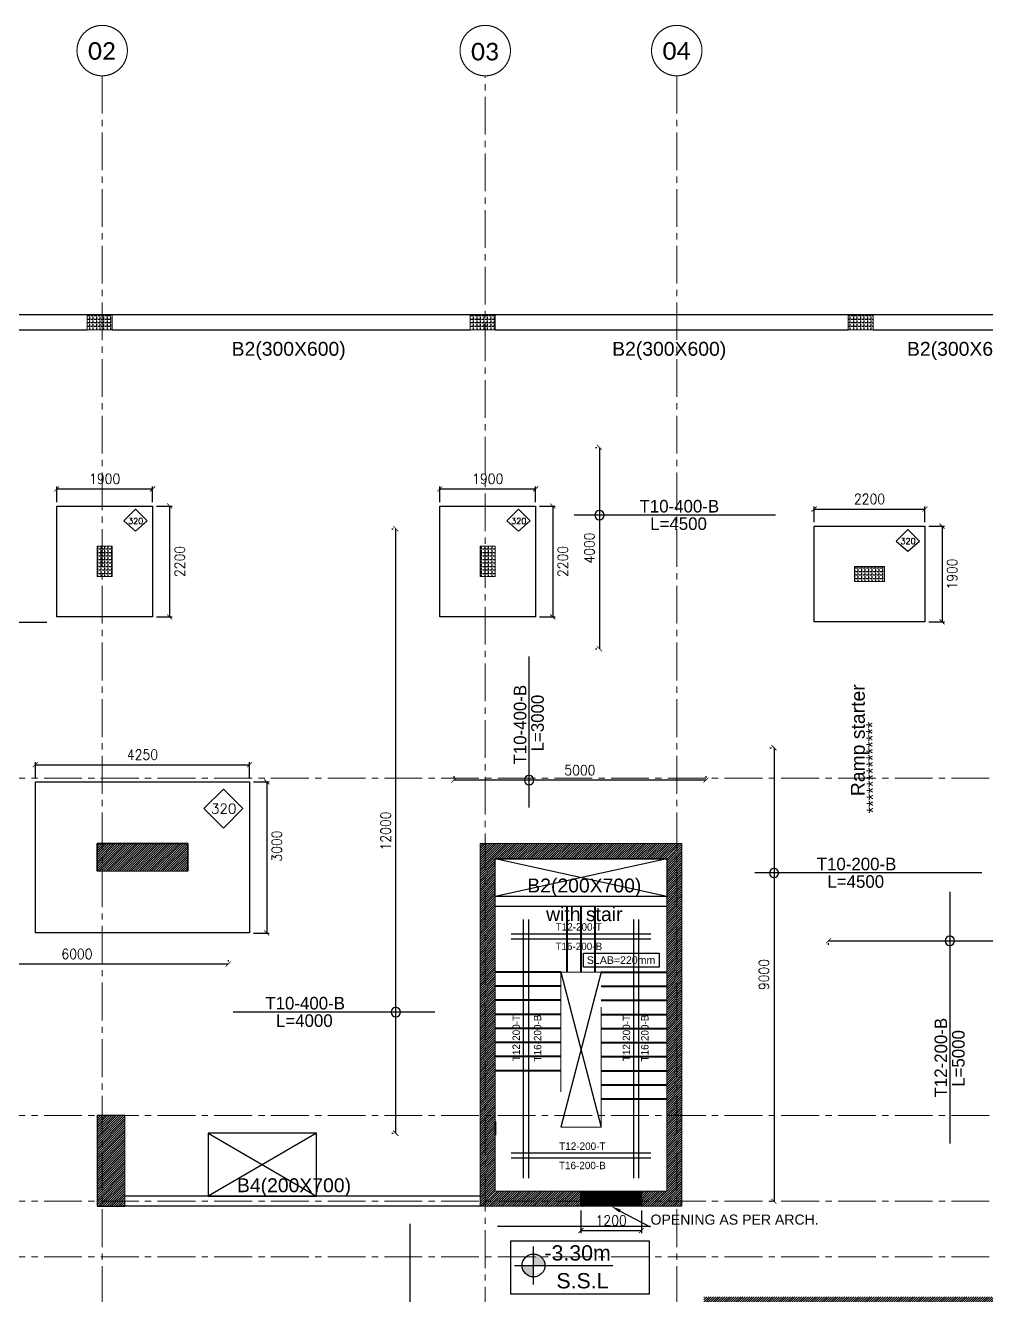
# Model space of a CAD drawing. Header units: millimetres. Extents: x -967280 to 3852, y 2833 to 1955156.
# Drawn here: x -633752 to -614681, y 503565 to 528777 of the extents above; entities that cross this region are included whole.
import ezdxf
from ezdxf import colors
from ezdxf.entities.mleader import LeaderData, LeaderLine
from ezdxf.enums import TextEntityAlignment as Align
from ezdxf.math import Vec2, Vec3

# ---------------------------------------------------------------- set-up
doc = ezdxf.new("R2010")
doc.units = ezdxf.units.MM
doc.header["$LTSCALE"] = 1000
doc.header["$PDMODE"] = 35
doc.header["$PDSIZE"] = 25
for name, pattern in [('$0$DASHED2', [0.375, 0.25, -0.125]), ('Columns_Structural070816$0$CENTER2', [1.125, 0.75, -0.125, 0.125, -0.125]), ('HIDDEN', [0.375, 0.25, -0.125]), ('HRZN_Line-Ptrn-Sold', [9144001.0, 9144000.0, -1]), ('Overhead', [3.96875, 2.38125, -1.5875]), ('XREF-ST-FRAMING 1ST FLOOR$0$CENTER', [50.8, 31.75, -6.35, 6.35, -6.35]), ('XREF-ST-FRAMING 1ST FLOOR$0$HIDDEN2', [0.1875, 0.125, -0.0625])]:
    doc.linetypes.add(name, pattern=pattern)
for name, color, linetype in [('_N-DIM 3', 7, 'Continuous'), ('B05-FIRST FLOOR PLAN$0$STR_ROOF RFT$0$S-SYMB', 30, 'Continuous'), ('S - col hach', 1, 'Continuous'), ('S - dot', 1, 'Continuous'), ('S -Beams', 2, 'Continuous'), ('S-OPENING', 4, 'Continuous'), ('S-TEXT', 2, 'Continuous'), ('SLAB', 210, 'Continuous'), ('text', 3, 'Continuous'), ('XREF-ST-FRAMING 1ST FLOOR$0$ST-BEAM', 4, 'XREF-ST-FRAMING 1ST FLOOR$0$HIDDEN2'), ('XREF-ST-FRAMING 1ST FLOOR$0$ST-BEAM MARK', 3, 'Continuous'), ('XREF-ST-FRAMING 1ST FLOOR$0$ST-SLAB TH. TXT', 3, 'Continuous')]:
    doc.layers.add(name, color=color, linetype=linetype)
for name, color, linetype, lineweight in [('A-AX-ATT-100', 7, 'HRZN_Line-Ptrn-Sold', 18), ('A-STAIR', 1, 'HRZN_Line-Ptrn-Sold', 13), ('S - column', 6, 'Continuous', 60), ('S - stair', 3, 'Continuous', 40), ('ST-000-AXIS', 9, 'Columns_Structural070816$0$CENTER2', 9), ('ST-203-SLAB-TXT', 7, 'Continuous', 30), ('ST-RFT-BOT', 2, '$0$DASHED2', 30)]:
    doc.layers.add(name, color=color, linetype=linetype, lineweight=lineweight)
doc.styles.add('ARAB', font='xarb.shx', dxfattribs={"width": 0.7, "height": 250})
doc.styles.add('B05-FIRST FLOOR PLAN$0$T25-100', font='STENCIL.shx', dxfattribs={"height": 250})
doc.styles.add('B05-FIRST FLOOR PLAN$0$XS-Roof RFT$0$T25-100', font='STENCIL.shx', dxfattribs={"height": 250})
doc.styles.add('Calibri_2', font='calibri.ttf', dxfattribs={"height": 300})
doc.styles.add('ROMANC', font='romanc.shx')
doc.styles.add('TUNELNO', font='romans.shx', dxfattribs={"width": 0.9})
doc.styles.add('TXT DIM 25', font='arial.ttf')
doc.styles.add('XREF-ST-FRAMING 1ST FLOOR$0$ROMANS-TITLE', font='ROMANS.shx', dxfattribs={"width": 0.8})
doc.styles.add('XREF-ST-FRAMING 1ST FLOOR$0$STRECTURAL', font='arial.ttf')
doc.dimstyles.new('Copy(2) of DSEC', dxfattribs={"dimtxt": 200, "dimasz": 100, "dimexe": 50, "dimexo": 80, "dimgap": 100, "dimtad": 1, "dimdec": 0, "dimrnd": 5, "dimzin": 0, "dimdsep": 46, "dimtxsty": 'TUNELNO', "dimblk": 'ARCHTICK', "dimcen": 0.09, "dimclrd": 1, "dimclre": 1, "dimclrt": 3, "dimadec": 0, "dimazin": 0, "dimtfac": 0.78125, "dimtdec": 0, "dimtix": 1, "dimtmove": 2, "dimatfit": 3, "dimldrblk": 'ARCHTICK', "dimfxl": 1, "dimtolj": 1, "dimtzin": 0, "dimarcsym": 0})
pattern_1 = [(90, (-416898.87, -510439.72), (-69.85, 4e-15), [50.8, -19.05]), (180, (-416898.87, -510439.72), (-9e-15, -69.85), [50.8, -19.05])]
pattern_2 = [(45, (-410798.87, -446239.72), (-44.9012806, 44.9012806), []), (135, (-410798.87, -446239.72), (-44.9012806, -44.9012806), [])]
pattern_3 = [(90, (613578.686, -423037.37), (-69.85, 4e-15), [50.8, -19.05]), (180, (613578.686, -423037.37), (-9e-15, -69.85), [50.8, -19.05])]

# ---------------------------------------------------------------- blocks, each defined once
blk = doc.blocks.new('_ArchTick')
at = {"color": 0, "linetype": 'ByBlock', "const_width": 0.15}
blk.add_lwpolyline([(-0.5, -0.5), (0.5, 0.5)], dxfattribs=at)
blk = doc.blocks.new('*D1086')
at = {"layer": '_N-DIM 3', "color": 1, "linetype": 'Continuous', "lineweight": -2, "ltscale": 30, "transparency": 16777216}
for p, q in [((-626484, 518787), (-626454, 518787)), ((-626404, 506787), (-626404, 518787)), ((-626484, 506787), (-626454, 506787))]:
    blk.add_line(p, q, dxfattribs=at)
at = {"layer": 'Defpoints', "color": 0, "linetype": 'Continuous', "ltscale": 30, "transparency": 16777216}
for p in [(-626404, 518787), (-626404, 518787), (-626404, 506787)]:
    blk.add_point(p, dxfattribs=at)
at = {"layer": '_N-DIM 3', "color": 1, "linetype": 'Continuous', "lineweight": -2, "ltscale": 30, "transparency": 16777216, "xscale": 100, "yscale": 100, "zscale": 100}
for p, rotation in [((-626404, 518787), 90), ((-626404, 506787), 270)]:
    blk.add_blockref('_ArchTick', p, dxfattribs=dict(at, rotation=rotation))
at = {"layer": '_N-DIM 3', "color": 3, "linetype": 'Continuous', "ltscale": 30, "transparency": 16777216, "insert": (-626604, 512787), "char_height": 200, "attachment_point": 5, "rotation": 90, "style": 'TUNELNO'}
blk.add_mtext('\\A1;12000', dxfattribs=at)
blk = doc.blocks.new('*D1042')
at = {"layer": '_N-DIM 3', "color": 1, "linetype": 'Continuous', "lineweight": -2, "ltscale": 30, "transparency": 16777216}
for p, q in [((-618979, 514437), (-618949, 514437)), ((-618899, 514437), (-618899, 505437)), ((-618979, 505437), (-618949, 505437))]:
    blk.add_line(p, q, dxfattribs=at)
at = {"layer": 'Defpoints', "color": 0, "linetype": 'Continuous', "ltscale": 30, "transparency": 16777216}
for p in [(-618899, 514437), (-618899, 505437), (-618899, 505437)]:
    blk.add_point(p, dxfattribs=at)
at = {"layer": '_N-DIM 3', "color": 1, "linetype": 'Continuous', "lineweight": -2, "ltscale": 30, "transparency": 16777216, "xscale": 100, "yscale": 100, "zscale": 100}
for p, rotation in [((-618899, 514437), 90), ((-618899, 505437), 270)]:
    blk.add_blockref('_ArchTick', p, dxfattribs=dict(at, rotation=rotation))
at = {"layer": '_N-DIM 3', "color": 3, "linetype": 'Continuous', "ltscale": 30, "transparency": 16777216, "insert": (-619099, 509937), "char_height": 200, "attachment_point": 5, "rotation": 90, "style": 'TUNELNO'}
blk.add_mtext('\\A1;9000', dxfattribs=at)
blk = doc.blocks.new('*D1047')
at = {"layer": '_N-DIM 3', "color": 1, "linetype": 'Continuous', "lineweight": -2, "ltscale": 30, "transparency": 16777216}
for p, q in [((-635729, 510225), (-635729, 510195)), ((-629729, 510145), (-635729, 510145)), ((-629729, 510225), (-629729, 510195))]:
    blk.add_line(p, q, dxfattribs=at)
at = {"layer": 'Defpoints', "color": 0, "linetype": 'Continuous', "ltscale": 30, "transparency": 16777216}
for p in [(-635729, 510145), (-635729, 510145), (-629729, 510145)]:
    blk.add_point(p, dxfattribs=at)
at = {"layer": '_N-DIM 3', "color": 1, "linetype": 'Continuous', "lineweight": -2, "ltscale": 30, "transparency": 16777216, "xscale": 100, "yscale": 100, "zscale": 100, "rotation": 180}
blk.add_blockref('_ArchTick', (-635729, 510145), dxfattribs=at)
at = {"layer": '_N-DIM 3', "color": 1, "linetype": 'Continuous', "lineweight": -2, "ltscale": 30, "transparency": 16777216, "xscale": 100, "yscale": 100, "zscale": 100}
blk.add_blockref('_ArchTick', (-629729, 510145), dxfattribs=at)
at = {"layer": '_N-DIM 3', "color": 3, "linetype": 'Continuous', "ltscale": 30, "transparency": 16777216, "insert": (-632729, 510345), "char_height": 200, "attachment_point": 5, "style": 'TUNELNO'}
blk.add_mtext('\\A1;6000', dxfattribs=at)
blk = doc.blocks.new('*D1050')
at = {"layer": '_N-DIM 3', "color": 1, "linetype": 'Continuous', "lineweight": -2, "ltscale": 30, "transparency": 16777216}
for p, q in [((-617816, 510609), (-614085, 510609)), ((-617816, 510529), (-617816, 510559)), ((-610815, 510609), (-613251, 510609)), ((-610815, 510529), (-610815, 510559))]:
    blk.add_line(p, q, dxfattribs=at)
at = {"layer": 'Defpoints', "color": 0, "linetype": 'Continuous', "ltscale": 30, "transparency": 16777216}
for p in [(-617816, 510609), (-610815, 510609), (-610815, 510609)]:
    blk.add_point(p, dxfattribs=at)
at = {"layer": '_N-DIM 3', "color": 1, "linetype": 'Continuous', "lineweight": -2, "ltscale": 30, "transparency": 16777216, "xscale": 100, "yscale": 100, "zscale": 100, "rotation": 180}
blk.add_blockref('_ArchTick', (-617816, 510609), dxfattribs=at)
at = {"layer": '_N-DIM 3', "color": 1, "linetype": 'Continuous', "lineweight": -2, "ltscale": 30, "transparency": 16777216, "xscale": 100, "yscale": 100, "zscale": 100}
blk.add_blockref('_ArchTick', (-610815, 510609), dxfattribs=at)
at = {"layer": '_N-DIM 3', "color": 3, "linetype": 'Continuous', "ltscale": 30, "transparency": 16777216, "insert": (-613668, 510609), "char_height": 200, "attachment_point": 5, "style": 'TUNELNO'}
blk.add_mtext('\\A1;7000', dxfattribs=at)
blk = doc.blocks.new('A$C46269fcd new')
at = {"layer": 'S - col hach', "true_color": 0xcd6928}
h = blk.add_hatch(dxfattribs=at)
h.set_pattern_fill('ANGLE', color=32, scale=10, angle=90)
h.set_pattern_definition(pattern_1)
h.paths.add_polyline_path([(8800, 31200), (8500, 31200), (8500, 30600), (8800, 30600)])
h = blk.add_hatch(dxfattribs=at)
h.set_pattern_fill('ANGLE', color=32, scale=10, angle=90)
h.set_pattern_definition(pattern_1)
h.paths.add_polyline_path([(16400, 31200), (16100, 31200), (16100, 30600), (16400, 30600)])
h = blk.add_hatch(dxfattribs=at)
h.set_pattern_fill('ANGLE', color=32, scale=10, angle=90)
h.set_pattern_definition([(90, (-416898.87, -510539.72), (-69.85, 4e-15), [50.8, -19.05]), (180, (-416898.87, -510539.72), (-9e-15, -69.85), [50.8, -19.05])])
h.paths.add_polyline_path([(23525, 30800), (23525, 30500), (24125, 30500), (24125, 30800)])
at = {"layer": 'S - column', "lineweight": 15}
for points in [[(8800, 31200), (8500, 31200), (8500, 30600), (8800, 30600)], [(16400, 31200), (16100, 31200), (16100, 30600), (16400, 30600)], [(23525, 30800), (23525, 30500), (24125, 30500), (24125, 30800)]]:
    blk.add_lwpolyline(points, close=True, dxfattribs=at)
blk = doc.blocks.new('FROM FOUNDATION TO UPPER LOWER BASEMENT_COLUMNS(new2)')
at = {"layer": 'S - col hach'}
h = blk.add_hatch(dxfattribs=at)
h.set_pattern_fill('ANSI31', color=256, scale=10)
h.set_pattern_definition([(45, (193250.144, -596912.31), (-22.4506403, 22.4506403), [])])
h.paths.add_polyline_path([(427199, 635190), (427199, 635740), (425399, 635740), (425399, 635190)])
h = blk.add_hatch(dxfattribs=at)
h.set_pattern_fill('ANSI31', color=256, scale=10)
h.set_pattern_definition([(45, (907727.56, 223202.353), (-22.4506403, 22.4506403), [])])
h.paths.add_polyline_path([(436699, 635440), (436699, 628840), (436199, 628840), (436199, 628540), (436999, 628540), (436999, 635740), (432999, 635740), (432999, 628540), (433299, 628540), (434999, 628540), (434999, 628840), (433299, 628840), (433299, 635440)])
h = blk.add_hatch(dxfattribs=at)
h.set_pattern_fill('ANSI31', color=256, scale=10)
h.set_pattern_definition([(45, (-119733.897, -851549.915), (-22.4506403, 22.4506403), [])])
h.paths.add_polyline_path([(425949, 630340), (425399, 630340), (425399, 628540), (425949, 628540)])
at = {"layer": 'S - column', "lineweight": 15}
for points in [[(427199, 635190), (425399, 635190), (425399, 635740), (427199, 635740)], [(425949, 630340), (425399, 630340), (425399, 628540), (425949, 628540)]]:
    blk.add_lwpolyline(points, close=True, dxfattribs=at)
blk.add_lwpolyline([(433299, 628840), (433299, 635440), (436699, 635440), (436699, 628840), (436199, 628840), (436199, 628540), (436999, 628540), (436999, 635740), (432999, 635740), (432999, 628540), (433299, 628540), (434999, 628540), (434999, 628840), (433299, 628840)], dxfattribs=at)
at = {"layer": 'ST-RFT-BOT', "color": 7, "linetype": 'Continuous', "ltscale": 30}
blk.add_line((427199, 635190), (427199, 635559), dxfattribs=at)
for points in [[(427199, 635190), (427199, 635740), (425399, 635740), (425399, 635190)], [(425399, 635190), (425399, 635740), (427199, 635740), (427199, 635190)], [(425949, 630340), (425399, 630340), (425399, 628540), (425949, 628540)]]:
    blk.add_lwpolyline(points, dxfattribs=at)
blk = doc.blocks.new('A$C498c0d08')
at = {"layer": 'S - col hach'}
h = blk.add_hatch(dxfattribs=at)
h.set_pattern_fill('ANSI37', color=3, scale=20)
h.set_pattern_definition(pattern_2)
h.paths.add_polyline_path([(48200, -15400), (48500, -15400), (48500, -16000), (48200, -16000)])
h = blk.add_hatch(dxfattribs=at)
h.set_pattern_fill('ANSI31', color=256, scale=10)
h.set_pattern_definition([(45, (549284.17, -420511.8), (-22.4506403, 22.4506403), [])])
h.paths.add_polyline_path([(36800, -19500), (26638, -19500), (26638, -25500), (29200, -25500), (29200, -29200), (37150, -29200), (37150, -19500), (36800, -19500), (36800, -28850), (32025, -28850), (32025, -22500), (31675, -22500), (31675, -28850), (29550, -28850), (29550, -25150), (26988, -25150), (26988, -19850), (31675, -19850), (31675, -22000), (32025, -22000), (32025, -19850), (36800, -19850)])
h = blk.add_hatch(dxfattribs=at)
h.set_pattern_fill('ANSI37', color=3, scale=20)
h.set_pattern_definition(pattern_2)
h.paths.add_polyline_path([(48200, -20400), (48500, -20400), (48500, -21000), (48200, -21000)])
h = blk.add_hatch(dxfattribs=at)
h.set_pattern_fill('ANSI37', color=3, scale=20)
h.set_pattern_definition(pattern_2)
h.paths.add_polyline_path([(48200, -25400), (48500, -25400), (48500, -26000), (48200, -26000)])
h = blk.add_hatch(dxfattribs=at)
h.set_pattern_fill('ANSI37', color=3, scale=20)
h.set_pattern_definition(pattern_2)
h.paths.add_polyline_path([(48200, -30400), (48500, -30400), (48500, -31000), (48200, -31000)])
at = {"layer": 'S - column', "lineweight": 15}
for points in [[(48200, -15400), (48500, -15400), (48500, -16000), (48200, -16000)], [(48200, -20400), (48500, -20400), (48500, -21000), (48200, -21000)], [(48200, -25400), (48500, -25400), (48500, -26000), (48200, -26000)], [(48200, -30400), (48500, -30400), (48500, -31000), (48200, -31000)]]:
    blk.add_lwpolyline(points, close=True, dxfattribs=at)
at = {"layer": 'S -Beams', "const_width": 0.02}
blk.add_lwpolyline([(37150, -19500), (26638, -19500), (26638, -25500), (29200, -25500), (29200, -29200), (37150, -29200)], close=True, dxfattribs=at)
at = {"layer": 'S -Beams'}
blk.add_lwpolyline([(31675, -22500, 0.02, 0.02, 0), (31675, -28850, 0.02, 0.02, 0), (29550, -28850, 0.02, 0.02, 0), (29550, -25150, 0.02, 0.02, 0), (26988, -25150, 0.02, 0.02, 0), (26988, -19850, 0.02, 0.02, 0), (31675, -19850, 0.02, 0.02, 0), (31675, -22000, 0, 0, 0), (32025, -22000, 0, 0, 0), (32025, -19850, 0, 0, 0), (36800, -19850, 0, 0, 0), (36800, -28850, 0, 0, 0), (32025, -28850, 0, 0, 0), (32025, -22500, 0, 0, 0)], format="xyseb", close=True, dxfattribs=at)
blk = doc.blocks.new('XREF-ST-FRAMING 1ST FLOOR$0$A-LVL_FFL-SSL')
at = {"layer": 'XREF-ST-FRAMING 1ST FLOOR$0$ST-SLAB TH. TXT', "ltscale": 800}
h = blk.add_hatch(color=256, dxfattribs=at)
h.paths.add_polyline_path([(0, 0), (150, 0, 0.414214), (0, 150)])
h.paths.add_polyline_path([(0, -150), (0, 0), (-150, 0, 0.414214)])
at = {"layer": 'XREF-ST-FRAMING 1ST FLOOR$0$ST-SLAB TH. TXT'}
for p, q in [((0, -250), (0, 250)), ((-250, 0), (250, 0))]:
    blk.add_line(p, q, dxfattribs=at)
at = {"layer": 'XREF-ST-FRAMING 1ST FLOOR$0$ST-SLAB TH. TXT', "ltscale": 800}
blk.add_line((0, 0), (1037, 0), dxfattribs=at)
at = {"layer": 'XREF-ST-FRAMING 1ST FLOOR$0$ST-SLAB TH. TXT'}
blk.add_circle((0, 0), 150, dxfattribs=at)
at = {"layer": 'XREF-ST-FRAMING 1ST FLOOR$0$ST-SLAB TH. TXT', "ltscale": 800, "style": 'XREF-ST-FRAMING 1ST FLOOR$0$ROMANS-TITLE', "width": 0.8}
for tag, p in [('FLOOR-LEVEL-FFL', (300, 100)), ('FLOOR-LEVEL-SSL', (300, -300))]:
    blk.add_attdef(tag, p, '', height=200, dxfattribs=at)
blk = doc.blocks.new('str col s')
at = {"layer": 'S - col hach', "true_color": 0xcd6928}
h = blk.add_hatch(dxfattribs=at)
h.set_pattern_fill('ANGLE', color=32, scale=10, angle=90)
h.set_pattern_definition(pattern_3)
h.paths.add_polyline_path([(-18450, -300), (-18450, 0), (-18950, 0), (-18950, -300)])
h = blk.add_hatch(dxfattribs=at)
h.set_pattern_fill('ANGLE', color=32, scale=10, angle=90)
h.set_pattern_definition(pattern_3)
h.paths.add_polyline_path([(-3850, 0), (-3850, -300), (-3350, -300), (-3350, 0)])
h = blk.add_hatch(dxfattribs=at)
h.set_pattern_fill('ANGLE', color=32, scale=10, angle=90)
h.set_pattern_definition(pattern_3)
h.paths.add_polyline_path([(-10850, -300), (-10850, 0), (-11350, 0), (-11350, -300)])
at = {"layer": 'S - column', "lineweight": 15}
for points in [[(-18450, 0), (-18950, 0), (-18950, -300), (-18450, -300)], [(-3350, 0), (-3850, 0), (-3850, -300), (-3350, -300)], [(-10850, 0), (-11350, 0), (-11350, -300), (-10850, -300)]]:
    blk.add_lwpolyline(points, close=True, dxfattribs=at)
blk = doc.blocks.new('*D1434')
at = {"layer": '_N-DIM 3', "color": 1, "linetype": 'Continuous', "lineweight": -2, "ltscale": 30, "transparency": 16777216}
for p, q in [((-625529, 519317), (-625529, 519627)), ((-625529, 519577), (-623629, 519577)), ((-623629, 519317), (-623629, 519627))]:
    blk.add_line(p, q, dxfattribs=at)
at = {"layer": 'Defpoints', "color": 0, "linetype": 'Continuous', "ltscale": 30, "transparency": 16777216}
for p in [(-623629, 519577), (-625529, 519237), (-623629, 519237)]:
    blk.add_point(p, dxfattribs=at)
at = {"layer": '_N-DIM 3', "color": 1, "linetype": 'Continuous', "lineweight": -2, "ltscale": 30, "transparency": 16777216, "xscale": 100, "yscale": 100, "zscale": 100, "rotation": 180}
blk.add_blockref('_ArchTick', (-625529, 519577), dxfattribs=at)
at = {"layer": '_N-DIM 3', "color": 1, "linetype": 'Continuous', "lineweight": -2, "ltscale": 30, "transparency": 16777216, "xscale": 100, "yscale": 100, "zscale": 100}
blk.add_blockref('_ArchTick', (-623629, 519577), dxfattribs=at)
at = {"layer": '_N-DIM 3', "color": 3, "linetype": 'Continuous', "ltscale": 30, "transparency": 16777216, "insert": (-624579, 519777), "char_height": 200, "attachment_point": 5, "style": 'TUNELNO'}
blk.add_mtext('\\A1;1900', dxfattribs=at)
blk = doc.blocks.new('*D1435')
at = {"layer": '_N-DIM 3', "color": 1, "linetype": 'Continuous', "lineweight": -2, "ltscale": 30, "transparency": 16777216}
for p, q in [((-623549, 519237), (-623240, 519237)), ((-623290, 519237), (-623290, 517037)), ((-623549, 517037), (-623240, 517037))]:
    blk.add_line(p, q, dxfattribs=at)
at = {"layer": 'Defpoints', "color": 0, "linetype": 'Continuous', "ltscale": 30, "transparency": 16777216}
for p in [(-623629, 519237), (-623629, 517037), (-623290, 517037)]:
    blk.add_point(p, dxfattribs=at)
at = {"layer": '_N-DIM 3', "color": 1, "linetype": 'Continuous', "lineweight": -2, "ltscale": 30, "transparency": 16777216, "xscale": 100, "yscale": 100, "zscale": 100}
for p, rotation in [((-623290, 519237), 90), ((-623290, 517037), 270)]:
    blk.add_blockref('_ArchTick', p, dxfattribs=dict(at, rotation=rotation))
at = {"layer": '_N-DIM 3', "color": 3, "linetype": 'Continuous', "ltscale": 30, "transparency": 16777216, "insert": (-623090, 518137), "char_height": 200, "attachment_point": 5, "rotation": 90, "style": 'TUNELNO'}
blk.add_mtext('\\A1;2200', dxfattribs=at)
blk = doc.blocks.new('*D1436')
at = {"layer": '_N-DIM 3', "color": 1, "linetype": 'Continuous', "lineweight": -2, "ltscale": 30, "transparency": 16777216}
for p, q in [((-633129, 519317), (-633129, 519627)), ((-633129, 519577), (-631229, 519577)), ((-631229, 519317), (-631229, 519627))]:
    blk.add_line(p, q, dxfattribs=at)
at = {"layer": 'Defpoints', "color": 0, "linetype": 'Continuous', "ltscale": 30, "transparency": 16777216}
for p in [(-631229, 519577), (-633129, 519237), (-631229, 519237)]:
    blk.add_point(p, dxfattribs=at)
at = {"layer": '_N-DIM 3', "color": 1, "linetype": 'Continuous', "lineweight": -2, "ltscale": 30, "transparency": 16777216, "xscale": 100, "yscale": 100, "zscale": 100, "rotation": 180}
blk.add_blockref('_ArchTick', (-633129, 519577), dxfattribs=at)
at = {"layer": '_N-DIM 3', "color": 1, "linetype": 'Continuous', "lineweight": -2, "ltscale": 30, "transparency": 16777216, "xscale": 100, "yscale": 100, "zscale": 100}
blk.add_blockref('_ArchTick', (-631229, 519577), dxfattribs=at)
at = {"layer": '_N-DIM 3', "color": 3, "linetype": 'Continuous', "ltscale": 30, "transparency": 16777216, "insert": (-632179, 519777), "char_height": 200, "attachment_point": 5, "style": 'TUNELNO'}
blk.add_mtext('\\A1;1900', dxfattribs=at)
blk = doc.blocks.new('*D1437')
at = {"layer": '_N-DIM 3', "color": 1, "linetype": 'Continuous', "lineweight": -2, "ltscale": 30, "transparency": 16777216}
for p, q in [((-631149, 519237), (-630840, 519237)), ((-630890, 519237), (-630890, 517037)), ((-631149, 517037), (-630840, 517037))]:
    blk.add_line(p, q, dxfattribs=at)
at = {"layer": 'Defpoints', "color": 0, "linetype": 'Continuous', "ltscale": 30, "transparency": 16777216}
for p in [(-631229, 519237), (-631229, 517037), (-630890, 517037)]:
    blk.add_point(p, dxfattribs=at)
at = {"layer": '_N-DIM 3', "color": 1, "linetype": 'Continuous', "lineweight": -2, "ltscale": 30, "transparency": 16777216, "xscale": 100, "yscale": 100, "zscale": 100}
for p, rotation in [((-630890, 519237), 90), ((-630890, 517037), 270)]:
    blk.add_blockref('_ArchTick', p, dxfattribs=dict(at, rotation=rotation))
at = {"layer": '_N-DIM 3', "color": 3, "linetype": 'Continuous', "ltscale": 30, "transparency": 16777216, "insert": (-630690, 518137), "char_height": 200, "attachment_point": 5, "rotation": 90, "style": 'TUNELNO'}
blk.add_mtext('\\A1;2200', dxfattribs=at)
blk = doc.blocks.new('*D1438')
at = {"layer": '_N-DIM 3', "color": 1, "linetype": 'Continuous', "lineweight": -2, "ltscale": 30, "transparency": 16777216}
for p, q in [((-618104, 518917), (-618104, 519227)), ((-618104, 519177), (-615904, 519177)), ((-615904, 518917), (-615904, 519227))]:
    blk.add_line(p, q, dxfattribs=at)
at = {"layer": 'Defpoints', "color": 0, "linetype": 'Continuous', "ltscale": 30, "transparency": 16777216}
for p in [(-615904, 519177), (-618104, 518837), (-615904, 518837)]:
    blk.add_point(p, dxfattribs=at)
at = {"layer": '_N-DIM 3', "color": 1, "linetype": 'Continuous', "lineweight": -2, "ltscale": 30, "transparency": 16777216, "xscale": 100, "yscale": 100, "zscale": 100, "rotation": 180}
blk.add_blockref('_ArchTick', (-618104, 519177), dxfattribs=at)
at = {"layer": '_N-DIM 3', "color": 1, "linetype": 'Continuous', "lineweight": -2, "ltscale": 30, "transparency": 16777216, "xscale": 100, "yscale": 100, "zscale": 100}
blk.add_blockref('_ArchTick', (-615904, 519177), dxfattribs=at)
at = {"layer": '_N-DIM 3', "color": 3, "linetype": 'Continuous', "ltscale": 30, "transparency": 16777216, "insert": (-617004, 519377), "char_height": 200, "attachment_point": 5, "style": 'TUNELNO'}
blk.add_mtext('\\A1;2200', dxfattribs=at)
blk = doc.blocks.new('*D1439')
at = {"layer": '_N-DIM 3', "color": 1, "linetype": 'Continuous', "lineweight": -2, "ltscale": 30, "transparency": 16777216}
for p, q in [((-615824, 518837), (-615515, 518837)), ((-615565, 518837), (-615565, 516937)), ((-615824, 516937), (-615515, 516937))]:
    blk.add_line(p, q, dxfattribs=at)
at = {"layer": 'Defpoints', "color": 0, "linetype": 'Continuous', "ltscale": 30, "transparency": 16777216}
for p in [(-615904, 518837), (-615904, 516937), (-615565, 516937)]:
    blk.add_point(p, dxfattribs=at)
at = {"layer": '_N-DIM 3', "color": 1, "linetype": 'Continuous', "lineweight": -2, "ltscale": 30, "transparency": 16777216, "xscale": 100, "yscale": 100, "zscale": 100}
for p, rotation in [((-615565, 518837), 90), ((-615565, 516937), 270)]:
    blk.add_blockref('_ArchTick', p, dxfattribs=dict(at, rotation=rotation))
at = {"layer": '_N-DIM 3', "color": 3, "linetype": 'Continuous', "ltscale": 30, "transparency": 16777216, "insert": (-615365, 517887), "char_height": 200, "attachment_point": 5, "rotation": 90, "style": 'TUNELNO'}
blk.add_mtext('\\A1;1900', dxfattribs=at)
blk = doc.blocks.new('*D1452')
at = {"layer": '_N-DIM 3', "color": 1, "linetype": 'Continuous', "lineweight": -2, "ltscale": 30, "transparency": 16777216}
for p, q in [((-633554, 513842), (-633554, 514152)), ((-633554, 514102), (-629304, 514102)), ((-629304, 513842), (-629304, 514152))]:
    blk.add_line(p, q, dxfattribs=at)
at = {"layer": 'Defpoints', "color": 0, "linetype": 'Continuous', "ltscale": 30, "transparency": 16777216}
for p in [(-629304, 514102), (-633554, 513762), (-629304, 513762)]:
    blk.add_point(p, dxfattribs=at)
at = {"layer": '_N-DIM 3', "color": 1, "linetype": 'Continuous', "lineweight": -2, "ltscale": 30, "transparency": 16777216, "xscale": 100, "yscale": 100, "zscale": 100, "rotation": 180}
blk.add_blockref('_ArchTick', (-633554, 514102), dxfattribs=at)
at = {"layer": '_N-DIM 3', "color": 1, "linetype": 'Continuous', "lineweight": -2, "ltscale": 30, "transparency": 16777216, "xscale": 100, "yscale": 100, "zscale": 100}
blk.add_blockref('_ArchTick', (-629304, 514102), dxfattribs=at)
at = {"layer": '_N-DIM 3', "color": 3, "linetype": 'Continuous', "ltscale": 30, "transparency": 16777216, "insert": (-631429, 514302), "char_height": 200, "attachment_point": 5, "style": 'TUNELNO'}
blk.add_mtext('\\A1;4250', dxfattribs=at)
blk = doc.blocks.new('*D1453')
at = {"layer": '_N-DIM 3', "color": 1, "linetype": 'Continuous', "lineweight": -2, "ltscale": 30, "transparency": 16777216}
for p, q in [((-629224, 513762), (-628915, 513762)), ((-628965, 513762), (-628965, 510762)), ((-629224, 510762), (-628915, 510762))]:
    blk.add_line(p, q, dxfattribs=at)
at = {"layer": 'Defpoints', "color": 0, "linetype": 'Continuous', "ltscale": 30, "transparency": 16777216}
for p in [(-629304, 513762), (-629304, 510762), (-628965, 510762)]:
    blk.add_point(p, dxfattribs=at)
at = {"layer": '_N-DIM 3', "color": 1, "linetype": 'Continuous', "lineweight": -2, "ltscale": 30, "transparency": 16777216, "xscale": 100, "yscale": 100, "zscale": 100}
for p, rotation in [((-628965, 513762), 90), ((-628965, 510762), 270)]:
    blk.add_blockref('_ArchTick', p, dxfattribs=dict(at, rotation=rotation))
at = {"layer": '_N-DIM 3', "color": 3, "linetype": 'Continuous', "ltscale": 30, "transparency": 16777216, "insert": (-628765, 512487), "char_height": 200, "attachment_point": 5, "rotation": 90, "style": 'TUNELNO'}
blk.add_mtext('\\A1;3000', dxfattribs=at)
blk = doc.blocks.new('*D1116')
at = {"layer": '_N-DIM 3', "color": 1, "linetype": 'Continuous', "lineweight": -2, "ltscale": 30, "transparency": 16777216}
for p, q in [((-622442, 520402), (-622412, 520402)), ((-622362, 520402), (-622362, 516402)), ((-622442, 516402), (-622412, 516402))]:
    blk.add_line(p, q, dxfattribs=at)
at = {"layer": 'Defpoints', "color": 0, "linetype": 'Continuous', "ltscale": 30, "transparency": 16777216}
for p in [(-622362, 520402), (-622362, 516402), (-622362, 516402)]:
    blk.add_point(p, dxfattribs=at)
at = {"layer": '_N-DIM 3', "color": 1, "linetype": 'Continuous', "lineweight": -2, "ltscale": 30, "transparency": 16777216, "xscale": 100, "yscale": 100, "zscale": 100}
for p, rotation in [((-622362, 520402), 90), ((-622362, 516402), 270)]:
    blk.add_blockref('_ArchTick', p, dxfattribs=dict(at, rotation=rotation))
at = {"layer": '_N-DIM 3', "color": 3, "linetype": 'Continuous', "ltscale": 30, "transparency": 16777216, "insert": (-622562, 518402), "char_height": 200, "attachment_point": 5, "rotation": 90, "style": 'TUNELNO'}
blk.add_mtext('\\A1;4000', dxfattribs=at)
blk = doc.blocks.new('*D1125')
at = {"layer": '_N-DIM 3', "color": 1, "linetype": 'Continuous', "lineweight": -2, "ltscale": 30, "transparency": 16777216}
for p, q in [((-625250, 513875), (-625250, 513845)), ((-620250, 513875), (-620250, 513845)), ((-620250, 513795), (-625250, 513795))]:
    blk.add_line(p, q, dxfattribs=at)
at = {"layer": 'Defpoints', "color": 0, "linetype": 'Continuous', "ltscale": 30, "transparency": 16777216}
for p in [(-625250, 513795), (-625250, 513795), (-620250, 513795)]:
    blk.add_point(p, dxfattribs=at)
at = {"layer": '_N-DIM 3', "color": 1, "linetype": 'Continuous', "lineweight": -2, "ltscale": 30, "transparency": 16777216, "xscale": 100, "yscale": 100, "zscale": 100, "rotation": 180}
blk.add_blockref('_ArchTick', (-625250, 513795), dxfattribs=at)
at = {"layer": '_N-DIM 3', "color": 1, "linetype": 'Continuous', "lineweight": -2, "ltscale": 30, "transparency": 16777216, "xscale": 100, "yscale": 100, "zscale": 100}
blk.add_blockref('_ArchTick', (-620250, 513795), dxfattribs=at)
at = {"layer": '_N-DIM 3', "color": 3, "linetype": 'Continuous', "ltscale": 30, "transparency": 16777216, "insert": (-622750, 513995), "char_height": 200, "attachment_point": 5, "style": 'TUNELNO'}
blk.add_mtext('\\A1;5000', dxfattribs=at)
blk = doc.blocks.new('Grid - HRZN_G-Datm-Grid-Head-1554275-FIRST FLOOR FFL_1_')
at = {"layer": 'A-AX-ATT-100'}
blk.add_circle((0, 0), 5, dxfattribs=at)
blk = doc.blocks.new('AXES-00')
at = {"layer": 'ST-000-AXIS'}
for p, q in [((525498.9, 750979.6), (525498.9, 695813.8)), ((533098.9, 695813.8), (533098.9, 750979.6)), ((536898.9, 750979.6), (536898.9, 695813.8)), ((575723.2, 737039.7), (505674.3, 737039.7)), ((575723.2, 730339.7), (505674.3, 730339.7)), ((575723.2, 728639.7), (505674.3, 728639.7)), ((575723.2, 727539.7), (505674.3, 727539.7))]:
    blk.add_line(p, q, dxfattribs=at)
at = {"layer": 'A-AX-ATT-100', "xscale": 99.99999999999993, "yscale": 99.99999999999993, "zscale": 99.99999999999993, "rotation": 180}
for p in [(525498.9, 751479.6), (536898.9, 751479.6)]:
    blk.add_blockref('Grid - HRZN_G-Datm-Grid-Head-1554275-FIRST FLOOR FFL_1_', p, dxfattribs=at)
at = {"layer": 'A-AX-ATT-100', "xscale": 99.99999999999993, "yscale": 99.99999999999993, "zscale": 99.99999999999993}
blk.add_blockref('Grid - HRZN_G-Datm-Grid-Head-1554275-FIRST FLOOR FFL_1_', (533098.9, 751479.6), dxfattribs=at)
at = {"layer": 'A-AX-ATT-100', "linetype": 'Continuous', "lineweight": 13, "char_height": 350, "width": 673.417, "attachment_point": 1, "style": 'Calibri_2'}
for s, insert in [('02', (525218, 751647.5)), ('03', (532817.7, 751634.5)), ('04', (536618, 751647.5))]:
    blk.add_mtext(s, dxfattribs=dict(at, insert=insert))
blk = doc.blocks.new('*D1200')
at = {"layer": '_N-DIM 3', "color": 1, "linetype": 'Continuous', "lineweight": -2, "ltscale": 30, "transparency": 16777216}
for p, q in [((-622729, 505257), (-622729, 504806)), ((-621529, 505257), (-621529, 504806)), ((-622729, 504856), (-621529, 504856))]:
    blk.add_line(p, q, dxfattribs=at)
at = {"layer": 'Defpoints', "color": 0, "linetype": 'Continuous', "ltscale": 30, "transparency": 16777216}
for p in [(-622729, 505337), (-621529, 505337), (-621529, 504856)]:
    blk.add_point(p, dxfattribs=at)
at = {"layer": '_N-DIM 3', "color": 1, "linetype": 'Continuous', "lineweight": -2, "ltscale": 30, "transparency": 16777216, "xscale": 100, "yscale": 100, "zscale": 100, "rotation": 180}
blk.add_blockref('_ArchTick', (-622729, 504856), dxfattribs=at)
at = {"layer": '_N-DIM 3', "color": 1, "linetype": 'Continuous', "lineweight": -2, "ltscale": 30, "transparency": 16777216, "xscale": 100, "yscale": 100, "zscale": 100}
blk.add_blockref('_ArchTick', (-621529, 504856), dxfattribs=at)
at = {"layer": '_N-DIM 3', "color": 3, "linetype": 'Continuous', "ltscale": 30, "transparency": 16777216, "insert": (-622129, 505056), "char_height": 200, "attachment_point": 5, "style": 'TUNELNO'}
blk.add_mtext('\\A1;1200', dxfattribs=at)

msp = doc.modelspace()

# ---------------------------------------------------------------- hatches: boundary and pattern name
at = {"layer": 'S-OPENING', "ltscale": 30, "transparency": 33554483}
h = msp.add_hatch(dxfattribs=at)
h.set_pattern_fill('ANSI37', scale=5)
h.set_pattern_definition([(45, (267355.482, 2525.568), (-11.22532015, 11.22532015), []), (135, (267355.482, 2525.568), (-11.22532015, -11.22532015), [])])
h.paths.add_polyline_path([(-622728.7, 505637.4), (-621528.7, 505637.4), (-621528.7, 505337.4), (-622728.7, 505337.4)])

# ---------------------------------------------------------------- linework, layer by layer
at = {"layer": 'A-STAIR', "linetype": 'Overhead'}
msp.add_lwpolyline([(-622328.7, 509987.4), (-623128.7, 509987.4), (-623128.7, 506907.4), (-622328.7, 506907.4)], close=True, dxfattribs=at)
at = {"layer": 'B05-FIRST FLOOR PLAN$0$STR_ROOF RFT$0$S-SYMB', "extrusion": (0, 0, -1)}
for centre in [(622362.2, 519055.7), (623759.7, 513795.1), (618898.9, 511953.5), (615411.1, 510609.2), (626404.2, 509191.5)]:
    msp.add_circle(centre, 92.8, dxfattribs=at)
at = {"layer": 'S - dot'}
for p, q in [((-621028.7, 512237.4), (-624428.7, 511487.4)), ((-621028.7, 511487.4), (-624428.7, 512237.4)), ((-622328.7, 509987.4), (-623128.7, 506907.4)), ((-623128.7, 509987.4), (-622328.7, 506907.4)), ((-627978.7, 506787.4), (-630128.7, 505537.4)), ((-630128.7, 506787.4), (-627978.7, 505537.4))]:
    msp.add_line(p, q, dxfattribs=at)
at = {"layer": 'S - stair', "linetype": 'HIDDEN', "ltscale": 500}
for p, q in [((-623004.2, 509987.4), (-623004.2, 511287.4)), ((-622724.2, 509987.4), (-622724.2, 511287.4)), ((-622444.2, 509987.4), (-622444.2, 511287.4)), ((-623128.7, 509987.4), (-624428.7, 509987.4)), ((-622328.7, 509987.4), (-621028.7, 509987.4)), ((-623128.7, 509707.4), (-624428.7, 509707.4)), ((-622328.7, 509707.4), (-621028.7, 509707.4)), ((-623128.7, 509427.4), (-624428.7, 509427.4)), ((-622328.7, 509427.4), (-621028.7, 509427.4)), ((-623128.7, 509147.4), (-624428.7, 509147.4)), ((-622328.7, 509147.4), (-621028.7, 509147.4)), ((-623128.7, 508867.4), (-624428.7, 508867.4)), ((-622328.7, 508867.4), (-621028.7, 508867.4)), ((-623128.7, 508587.4), (-624428.7, 508587.4)), ((-622328.7, 508587.4), (-621028.7, 508587.4)), ((-623128.7, 508307.4), (-624428.7, 508307.4)), ((-622328.7, 508307.4), (-621028.7, 508307.4)), ((-623128.7, 508027.4), (-624428.7, 508027.4)), ((-622328.7, 508027.4), (-621028.7, 508027.4)), ((-622328.7, 507747.4), (-621028.7, 507747.4)), ((-622328.7, 507467.4), (-621028.7, 507467.4))]:
    msp.add_line(p, q, dxfattribs=at)
at = {"layer": 'S - stair', "ltscale": 500}
msp.add_line((-624428.7, 507017.4), (-624428.7, 506747.4), dxfattribs=at)
at = {"layer": 'S -Beams', "ltscale": 30}
for p, q in [((-639828.7, 523037.4), (-632528.7, 523037.4)), ((-632028.7, 523037.4), (-624928.7, 523037.4)), ((-624428.7, 523037.4), (-617428.7, 523037.4)), ((-616928.7, 523037.4), (-613328.7, 523037.4)), ((-639828.7, 522737.4), (-632528.7, 522737.4)), ((-632028.7, 522737.4), (-624928.7, 522737.4)), ((-624428.7, 522737.4), (-617428.7, 522737.4)), ((-616928.7, 522737.4), (-613328.7, 522737.4))]:
    msp.add_line(p, q, dxfattribs=at)
at = {"layer": 'S -Beams'}
for p, q in [((-621028.7, 511287.4), (-624428.7, 511287.4)), ((-624728.7, 505537.4), (-631778.7, 505537.4)), ((-624728.7, 505337.4), (-631778.7, 505337.4))]:
    msp.add_line(p, q, dxfattribs=at)
for points in [[(-624428.7, 512237.4), (-621028.7, 512237.4), (-621028.7, 511487.4), (-624428.7, 511487.4)], [(-627978.7, 506787.4), (-630128.7, 506787.4), (-630128.7, 505537.4), (-627978.7, 505537.4)]]:
    msp.add_lwpolyline(points, close=True, dxfattribs=at)
at = {"layer": 'S-OPENING', "color": 4, "ltscale": 30}
msp.add_lwpolyline([(-622728.7, 505637.4), (-621528.7, 505637.4), (-621528.7, 505337.4), (-622728.7, 505337.4)], close=True, dxfattribs=at)
at = {"layer": 'S-TEXT', "color": 7, "true_color": 0xffffff}
for points in [[(-631567.2, 518738.9), (-631334.9, 518941.2), (-631567.2, 519173.5), (-631799.4, 518941.2)], [(-623967.2, 518738.9), (-623734.9, 518941.2), (-623967.2, 519173.5), (-624199.4, 518941.2)], [(-616242.4, 518338.9), (-616010.1, 518541.2), (-616242.4, 518773.5), (-616474.7, 518541.2)], [(-629823.9, 512844.6), (-629436.8, 513231.8), (-629823.9, 513618.9), (-630211.1, 513231.8)]]:
    msp.add_lwpolyline(points, close=True, dxfattribs=at)
at = {"layer": 'SLAB', "color": 2, "linetype": 'Continuous', "ltscale": 30}
for points in [[(-633128.7, 519237.4), (-631228.7, 519237.4), (-631228.7, 517037.4), (-633128.7, 517037.4)], [(-625528.7, 519237.4), (-623628.7, 519237.4), (-623628.7, 517037.4), (-625528.7, 517037.4)], [(-618103.9, 518837.4), (-615903.9, 518837.4), (-615903.9, 516937.4), (-618103.9, 516937.4)], [(-633553.7, 513762.4), (-629303.7, 513762.4), (-629303.7, 510762.4), (-633553.7, 510762.4)]]:
    msp.add_lwpolyline(points, close=True, dxfattribs=at)
at = {"layer": 'ST-203-SLAB-TXT'}
msp.add_lwpolyline([(-622678.7, 510362.9), (-621176.2, 510362.9), (-621176.2, 510083.5), (-622678.7, 510083.5)], close=True, dxfattribs=at)
at = {"layer": 'ST-203-SLAB-TXT', "linetype": 'XREF-ST-FRAMING 1ST FLOOR$0$CENTER', "ltscale": 0.25}
msp.add_lwpolyline([(-621378.2, 503592.2), (-624120.3, 503592.2), (-624120.3, 504654.9), (-621378.2, 504654.9)], close=True, dxfattribs=at)
at = {"layer": 'ST-RFT-BOT', "ltscale": 30}
for p, q in [((-618866.3, 519055.7), (-622866.3, 519055.7)), ((-633328.7, 516923.8), (-637828.7, 516923.8)), ((-623759.7, 513251.9), (-623759.7, 516251.9)), ((-614778.7, 511953.5), (-619278.7, 511953.5)), ((-615411.1, 511581), (-615411.1, 506581)), ((-623872.9, 511030.1), (-623872.9, 505894.6)), ((-623772.9, 511030.1), (-623772.9, 505894.6)), ((-621684.5, 511030.1), (-621684.5, 505894.6)), ((-621584.5, 511030.1), (-621584.5, 505894.6)), ((-621342, 510741.7), (-624115.4, 510741.7)), ((-621342, 510641.7), (-624115.4, 510641.7)), ((-625628.7, 509191.5), (-629628.7, 509191.5)), ((-621342, 506389.9), (-624115.4, 506389.9)), ((-621342, 506289.9), (-624115.4, 506289.9)), ((-626127.3, 504987.4), (-626127.3, 500987.4))]:
    msp.add_line(p, q, dxfattribs=at)

# ---------------------------------------------------------------- block references
at = {"layer": 'S - column', "color": 7, "true_color": 0xffffff}
msp.add_blockref('A$C46269fcd new', (-640828.7, 487237.4), dxfattribs=at)
at = {"layer": 'S - column'}
msp.add_blockref('FROM FOUNDATION TO UPPER LOWER BASEMENT_COLUMNS(new2)', (-1057727.6, -123202.4), dxfattribs=at)
at = {"layer": 'S - column', "lineweight": 106, "ltscale": 30}
msp.add_blockref('A$C498c0d08', (-646928.7, 523037.4), dxfattribs=at)
at = {"layer": 'S -Beams'}
msp.add_blockref('AXES-00', (-1157727.6, -223202.4), dxfattribs=at)
at = {"layer": 'ST-203-SLAB-TXT', "linetype": 'XREF-ST-FRAMING 1ST FLOOR$0$CENTER', "ltscale": 0.25}
ref = msp.add_blockref('XREF-ST-FRAMING 1ST FLOOR$0$A-LVL_FFL-SSL', (-623670.7, 504162.8), dxfattribs=dict(at, xscale=1.51461858171163, yscale=1.51461858171163, zscale=1.51461858171163))
ref.add_attrib('FLOOR-LEVEL-FFL', '-3.30m', (-623454.4, 504261), dxfattribs={"layer": 'XREF-ST-FRAMING 1ST FLOOR$0$ST-BEAM MARK', "color": 7, "ltscale": 800, "height": 302.92, "style": 'XREF-ST-FRAMING 1ST FLOOR$0$STRECTURAL'})
ref.add_attrib('FLOOR-LEVEL-SSL', 'S.S.L', (-623216.3, 503708.4), dxfattribs={"layer": 'XREF-ST-FRAMING 1ST FLOOR$0$ST-BEAM', "color": 7, "ltscale": 800, "height": 302.92, "style": 'XREF-ST-FRAMING 1ST FLOOR$0$STRECTURAL'})
at = {"layer": 'ST-RFT-BOT', "color": 1, "linetype": 'Continuous'}
msp.add_blockref('str col s', (-613578.7, 523037.4), dxfattribs=at)

# ---------------------------------------------------------------- texts
at = {"layer": 'S-TEXT', "color": 3, "attachment_point": 1, "style": 'ROMANC'}
for width, gutter_width, heights, insert, char_height in [(355714.721, 588, [-117.6], (-631715, 518998.8), 117.6), (355714.721, 588, [-117.6], (-624115, 518998.8), 117.6), (355714.721, 588, [-117.6], (-616390.2, 518598.8), 117.6), (592857.868, 980, [-196], (-630070.4, 513327.8), 196)]:
    msp.add_mtext_dynamic_manual_height_columns('320', width=width, gutter_width=gutter_width, heights=heights, dxfattribs=dict(at, insert=insert, char_height=char_height))
at = {"layer": 'ST-203-SLAB-TXT', "style": 'XREF-ST-FRAMING 1ST FLOOR$0$STRECTURAL'}
for s, p in [('B2(300X600)', (-628528.7, 522357.6)), ('B2(300X600)', (-620978.7, 522357.6)), ('B2(300X600)', (-615128.7, 522357.6)), ('B2(200X700)', (-622663, 511705.4)), ('with stair', (-622663, 511135.4)), ('B4(200X700)', (-628423, 505755.2))]:
    msp.add_text(s, height=275, dxfattribs=at).set_placement(p, align=Align.MIDDLE_CENTER)
at = {"layer": 'ST-203-SLAB-TXT', "style": 'B05-FIRST FLOOR PLAN$0$T25-100'}
for s, p in [('T10-400-B', (-621567, 519108.5)), ('L=4500', (-621355.6, 518762.1)), ('T10-200-B', (-618051, 512006.3)), ('L=4500', (-617839.6, 511659.9)), ('T10-400-B', (-628991.6, 509244.3)), ('L=4000', (-628780.3, 508897.9))]:
    msp.add_text(s, height=250, dxfattribs=at).set_placement(p)
for s, p in [('T10-400-B', (-623812.5, 514107.7)), ('L=3000', (-623466.2, 514366.3)), ('T12-200-B', (-615463.9, 507498.2)), ('L=5000', (-615117.5, 507709.6))]:
    msp.add_text(s, height=250, rotation=90, dxfattribs=at).set_placement(p)
at = {"layer": 'ST-203-SLAB-TXT', "style": 'XREF-ST-FRAMING 1ST FLOOR$0$STRECTURAL'}
msp.add_text('Ramp starter', height=275, rotation=90, dxfattribs=at).set_placement((-617235.4, 514587.9), align=Align.MIDDLE_CENTER)
at = {"layer": 'ST-203-SLAB-TXT', "style": 'B05-FIRST FLOOR PLAN$0$XS-Roof RFT$0$T25-100'}
for s, p in [('T12-200-T', (-622773, 510765.2)), ('T16-200-B', (-622773, 510380)), ('T12-200-T', (-622701.3, 506413.4)), ('T16-200-B', (-622701.3, 506030))]:
    msp.add_text(s, height=147.03, dxfattribs=at).set_placement(p, align=Align.BOTTOM_CENTER)
for s, p in [('T12-200-T', (-623896.4, 508676.7)), ('T16-200-B', (-623472.8, 508676.7)), ('T12-200-T', (-621709.2, 508676.7)), ('T16-200-B', (-621344.8, 508676.7))]:
    msp.add_text(s, height=147.03, rotation=90, dxfattribs=at).set_placement(p, align=Align.BOTTOM_CENTER)
at = {"layer": 'ST-203-SLAB-TXT', "insert": (-621933.1, 510222.8), "char_height": 149.99, "attachment_point": 5, "style": 'XREF-ST-FRAMING 1ST FLOOR$0$STRECTURAL'}
msp.add_mtext('SLAB=220mm', dxfattribs=at)
at = {"layer": 'text', "ltscale": 30, "style": 'ARAB'}
msp.add_text('**************', height=250, rotation=90.4625, dxfattribs=at).set_placement((-616807.8, 513137.1, -37.6))

# ---------------------------------------------------------------- dimensions: what is measured, and where the dimension line sits
at = {"layer": '_N-DIM 3', "color": 6, "linetype": 'Continuous', "ltscale": 30}
for base, p1, p2, picture, middle in [((-622362, 516401.8), (-622362, 520401.8), (-622362, 516401.8), '*D1116', (-622562, 518401.8)), ((-626404.1, 518787.4), (-626404.1, 506787.4), (-626404.1, 518787.4), '*D1086', (-626604.1, 512787.4)), ((-618898.7, 505437.5), (-618898.7, 514437.5), (-618898.7, 505437.5), '*D1042', (-619098.7, 509937.5))]:
    dim = msp.add_linear_dim(base=base, p1=p1, p2=p2, angle=90, dimstyle='Copy(2) of DSEC', dxfattribs=at)
    dim.commit()
    dim.dimension.update_dxf_attribs({"geometry": picture, "text_midpoint": middle})
for base, p1, p2, picture, middle in [((-631228.7, 519576.5), (-633128.7, 519237.4), (-631228.7, 519237.4), '*D1436', (-632178.7, 519776.5)), ((-623628.7, 519576.5), (-625528.7, 519237.4), (-623628.7, 519237.4), '*D1434', (-624578.7, 519776.5)), ((-615903.9, 519176.5), (-618103.9, 518837.4), (-615903.9, 518837.4), '*D1438', (-617003.9, 519376.5)), ((-629303.7, 514101.5), (-633553.7, 513762.4), (-629303.7, 513762.4), '*D1452', (-631428.7, 514301.5)), ((-625250, 513795.1), (-620250, 513795.1), (-625250, 513795.1), '*D1125', (-622750, 513995.1)), ((-635728.7, 510144.8), (-629728.7, 510144.8), (-635728.7, 510144.8), '*D1047', (-632728.7, 510344.8))]:
    dim = msp.add_linear_dim(base=base, p1=p1, p2=p2, dimstyle='Copy(2) of DSEC', dxfattribs=at)
    dim.commit()
    dim.dimension.update_dxf_attribs({"geometry": picture, "text_midpoint": middle})
for base, p1, p2, angle, picture, middle, dimtype in [((-630889.5, 517037.4), (-631228.7, 519237.4), (-631228.7, 517037.4), 90, '*D1437', (-630689.5, 518137.4), 160), ((-623289.5, 517037.4), (-623628.7, 519237.4), (-623628.7, 517037.4), 90, '*D1435', (-623089.5, 518137.4), 160), ((-615564.8, 516937.4), (-615903.9, 518837.4), (-615903.9, 516937.4), 90, '*D1439', (-615364.8, 517887.4), 160), ((-628964.6, 510762.4), (-629303.7, 513762.4), (-629303.7, 510762.4), 90, '*D1453', (-628764.6, 512487.4), 160), ((-610814.5, 510609.2), (-617816.5, 510609.3), (-610814.5, 510609.3), 0, '*D1050', (-613667.8, 510609.2), 161)]:
    dim = msp.add_linear_dim(base=base, p1=p1, p2=p2, angle=angle, dimstyle='Copy(2) of DSEC', dxfattribs=at)
    dim.commit()
    dim.dimension.update_dxf_attribs({"geometry": picture, "text_midpoint": middle, "dimtype": dimtype})
at = {"layer": '_N-DIM 3', "color": 3, "linetype": 'Continuous', "ltscale": 30}
dim = msp.add_linear_dim(base=(-621528.7, 504855.7), p1=(-622728.7, 505337.4), p2=(-621528.7, 505337.4), dimstyle='Copy(2) of DSEC', dxfattribs=at)
dim.commit()
dim.dimension.update_dxf_attribs({"geometry": '*D1200', "text_midpoint": (-622128.7, 505055.7)})

# ---------------------------------------------------------------- leaders
at = {"layer": 'S-OPENING', "color": 4, "ltscale": 30}
ml = msp.add_multileader_mtext('Standard', dxfattribs=at)
ml.set_content('OPENING AS PER ARCH.', color=4, style='TXT DIM 25')
ml.set_leader_properties()
ml.build(insert=Vec2(0, 0))
ml.multileader.update_dxf_attribs({"text_left_attachment_type": 6, "text_right_attachment_type": 6, "dogleg_length": 0.36, "arrow_head_size": 200, "scale": 50})
ctx = ml.context
ctx.base_point, ctx.scale, ctx.char_height, ctx.arrow_head_size, ctx.landing_gap_size, ctx.plane_origin = Vec3(-621348.7, 504933.3), 50, 200, 200, 0, Vec3(-622028.7, 505337.4)
ctx.left_attachment, ctx.right_attachment = 6, 6
notes = []
notes.append((ctx, [(0, (1, 1, 0), (-621366.7, 504933.3), (1, 0), 18, [(0, [(-622128.7, 505337.4)], 0, [])])]))
ctx.mtext.insert, ctx.mtext.flow_direction = Vec3(-621348.7, 505173.3), 5
for ctx, leaders in notes:
    for number, flags, end, landing, length, lines in leaders:
        leader = LeaderData()
        leader.index, (leader.has_last_leader_line, leader.has_dogleg_vector, leader.attachment_direction) = number, flags
        leader.last_leader_point, leader.dogleg_vector, leader.dogleg_length = Vec3(end), Vec3(landing), length
        for number, points, colour, breaks in lines:
            line = LeaderLine()
            line.index, line.vertices, line.color, line.breaks = number, Vec3.list(points), colors.encode_raw_color(colour), breaks
            leader.lines.append(line)
        ctx.leaders.append(leader)

doc.saveas('drawing.dxf')
